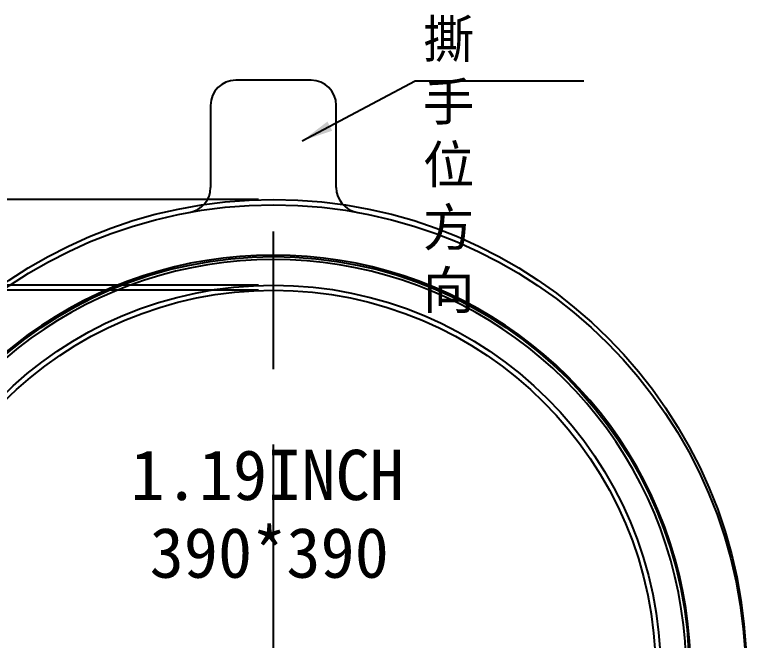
# Model space of a CAD drawing. Header units: millimetres. Extents: x 1387 to 2553, y -68 to 207.
# Drawn here: x 2312.59 to 2341.72, y 70.71 to 95.63 of the extents above; entities that cross this region are included whole.
import ezdxf

# ---------------------------------------------------------------- set-up
doc = ezdxf.new("R2010")
doc.units = ezdxf.units.MM
doc.linetypes.add('ACAD_ISO02W100', pattern=[15, 12, -3])
for name, color, linetype in [('DIM', 3, 'Continuous'), ('DIM（标注）', 3, 'Continuous'), ('Panel', 7, 'Continuous'), ('POL', 4, 'Continuous'), ('TEXT', 2, 'Continuous')]:
    doc.layers.add(name, color=color, linetype=linetype)
doc.styles.add('NOTE', font='ROMANS.shx', dxfattribs={"width": 0.8, "bigfont": 'EXTFONT.shx'})
doc.styles.add('宋体', font='')
doc.styles.get('宋体').set_extended_font_data('SimSun')
doc.dimstyles.new('STANDARD$0', dxfattribs={"dimtxt": 2, "dimasz": 2, "dimexe": 0.4, "dimexo": 0.4, "dimgap": 0.4, "dimtad": 1, "dimzin": 0, "dimdsep": 46, "dimtxsty": '宋体', "dimcen": 0.4, "dimclrd": 256, "dimclre": 256, "dimclrt": 256, "dimadec": 0, "dimazin": 0, "dimtfac": 1, "dimtofl": 0, "dimtmove": 0, "dimatfit": 3, "dimfxl": 1, "dimtolj": 1, "dimtzin": 0, "dimarcsym": 0})
doc.dimstyles.new('STANDARD$7', dxfattribs={"dimtxt": 1.5, "dimasz": 1.25, "dimexe": 0.25, "dimexo": 0.25, "dimgap": 0.25, "dimtad": 0, "dimzin": 0, "dimdsep": 46, "dimtxsty": 'NOTE', "dimcen": 0.5, "dimclrd": 256, "dimclre": 5, "dimclrt": 256, "dimazin": 0, "dimtfac": 1, "dimtmove": 0, "dimatfit": 1, "dimfxl": 1, "dimtolj": 1, "dimtzin": 0, "dimarcsym": 0})

# ---------------------------------------------------------------- blocks, each defined once
blk = doc.blocks.new('*D97')
at = {"layer": 'Defpoints', "color": 0, "linetype": 'Continuous'}
for p in [(2322.893, 84.658, 0.218), (2302.214, 54.238), (2322.893, 54.238, 0.218)]:
    blk.add_point(p, dxfattribs=at)
at = {"layer": 'DIM（标注）', "linetype": 'Continuous', "lineweight": -2}
for p, q in [((2322.293, 84.658), (2301.614, 84.658)), ((2302.214, 84.058), (2302.214, 74.613)), ((2302.214, 54.838), (2302.214, 64.282)), ((2322.293, 54.238), (2301.614, 54.238))]:
    blk.add_line(p, q, dxfattribs=at)
at = {"layer": 'DIM（标注）', "linetype": 'Continuous'}
for points in [[(2302.114, 84.058), (2302.314, 84.058), (2302.214, 84.658)], [(2302.114, 54.838), (2302.314, 54.838), (2302.214, 54.238)]]:
    blk.add_solid(points, dxfattribs=at)
at = {"layer": 'DIM（标注）', "linetype": 'Continuous', "insert": (2302.214, 69.448), "char_height": 1.5, "attachment_point": 5, "rotation": 90, "style": '宋体'}
blk.add_mtext('30.42(A/A)', dxfattribs=at)
blk = doc.blocks.new('*D94')
at = {"layer": 'Defpoints', "color": 0, "linetype": 'Continuous'}
for p in [(2322.893, 84.858, 2.674), (2298.389, 54.038), (2322.893, 54.038, 2.674)]:
    blk.add_point(p, dxfattribs=at)
at = {"layer": 'DIM（标注）', "linetype": 'Continuous', "lineweight": -2}
for p, q in [((2322.293, 84.858), (2297.789, 84.858)), ((2298.389, 84.258), (2298.389, 74.613)), ((2298.389, 54.638), (2298.389, 64.282)), ((2322.293, 54.038), (2297.789, 54.038))]:
    blk.add_line(p, q, dxfattribs=at)
at = {"layer": 'DIM（标注）', "linetype": 'Continuous'}
for points in [[(2298.289, 84.258), (2298.489, 84.258), (2298.389, 84.858)], [(2298.289, 54.638), (2298.489, 54.638), (2298.389, 54.038)]]:
    blk.add_solid(points, dxfattribs=at)
at = {"layer": 'DIM（标注）', "linetype": 'Continuous', "insert": (2298.389, 69.448), "char_height": 1.5, "attachment_point": 5, "rotation": 90, "style": '宋体'}
blk.add_mtext('30.82(V/A)', dxfattribs=at)
blk = doc.blocks.new('*D95')
at = {"layer": 'Defpoints', "color": 0, "linetype": 'Continuous'}
for p in [(2322.893, 88.273, 2.674), (2294.826, 50.623), (2322.893, 50.623, 2.674)]:
    blk.add_point(p, dxfattribs=at)
at = {"layer": 'DIM（标注）', "linetype": 'Continuous', "lineweight": -2}
for p, q in [((2322.293, 88.273), (2294.226, 88.273)), ((2294.826, 87.673), (2294.826, 72.099)), ((2294.826, 51.223), (2294.826, 66.796)), ((2322.293, 50.623), (2294.226, 50.623))]:
    blk.add_line(p, q, dxfattribs=at)
at = {"layer": 'DIM（标注）', "linetype": 'Continuous'}
for points in [[(2294.726, 87.673), (2294.926, 87.673), (2294.826, 88.273)], [(2294.726, 51.223), (2294.926, 51.223), (2294.826, 50.623)]]:
    blk.add_solid(points, dxfattribs=at)
at = {"layer": 'DIM（标注）', "linetype": 'Continuous', "insert": (2294.826, 69.448), "char_height": 1.5, "attachment_point": 5, "rotation": 90, "style": '宋体'}
blk.add_mtext('37.65', dxfattribs=at)
blk = doc.blocks.new('*D96')
at = {"layer": 'Defpoints', "color": 0, "linetype": 'Continuous'}
for p in [(2302.214, 88.273), (2322.893, 88.273, 2.674), (2322.893, 84.658, 2.674)]:
    blk.add_point(p, dxfattribs=at)
at = {"layer": 'DIM（标注）', "linetype": 'Continuous', "lineweight": -2}
for p, q in [((2302.214, 88.273), (2302.214, 88.873)), ((2322.293, 88.273), (2301.614, 88.273)), ((2302.214, 85.258), (2302.214, 87.673)), ((2322.293, 84.658), (2301.614, 84.658))]:
    blk.add_line(p, q, dxfattribs=at)
at = {"layer": 'DIM（标注）', "linetype": 'Continuous'}
for points in [[(2302.114, 87.673), (2302.314, 87.673), (2302.214, 88.273)], [(2302.114, 85.258), (2302.314, 85.258), (2302.214, 84.658)]]:
    blk.add_solid(points, dxfattribs=at)
at = {"layer": 'DIM（标注）', "linetype": 'Continuous', "insert": (2302.214, 90.988), "char_height": 1.5, "attachment_point": 5, "rotation": 90, "style": '宋体'}
blk.add_mtext('3.62', dxfattribs=at)
blk = doc.blocks.new('DASFASFASF')
at = {"color": 7}
blk.add_circle((2230.637, 15.215), 18.825, dxfattribs=at)
at = {"color": 7, "linetype": 'Continuous'}
blk.add_circle((2230.637, 15.215), 16.549, dxfattribs=at)
at = {"color": 4, "linetype": 'Continuous'}
blk.add_circle((2230.637, 15.215), 15.41, dxfattribs=at)
blk = doc.blocks.new('ASDFASF')
at = {"color": 7}
blk.add_circle((605.35, 2850.089), 18.8, dxfattribs=at)
at = {"layer": 'DIM（标注）', "color": 7}
for p, q in [((606.848, 2873.852), (603.848, 2873.852)), ((602.848, 2872.852), (602.848, 2869.578)), ((607.848, 2869.578), (607.848, 2872.852))]:
    blk.add_line(p, q, dxfattribs=at)
for centre, start, end in [((603.848, 2872.852), 90, 180), ((606.848, 2872.852), 0, 90), ((601.848, 2869.578), 278.9706, 0), ((608.848, 2869.578), 180, 261.0294)]:
    blk.add_arc(centre, 1, start, end, dxfattribs=at)

msp = doc.modelspace()

# ---------------------------------------------------------------- linework, layer by layer
at = {"color": 1, "linetype": 'ACAD_ISO02W100', "elevation": 2.674}
msp.add_lwpolyline([(2322.893, 51.515), (2322.893, 86.999)], dxfattribs=at)
at = {"layer": 'Panel', "elevation": 2.674}
msp.add_lwpolyline([(2332.672, 56.022, 3.071498), (2313.114, 56.022)], format="xyb", dxfattribs=at)
at = {"layer": 'Panel'}
msp.add_circle((2322.893, 69.448, 2.674), 15.21, dxfattribs=at)
at = {"layer": 'POL', "elevation": 2.674}
msp.add_lwpolyline([(2332.566, 56.167, 3.071498), (2313.22, 56.167)], format="xyb", dxfattribs=at)

# ---------------------------------------------------------------- block references
at = {"color": 7}
msp.add_blockref('ASDFASF', (1717.543, -2780.833, 2.674), dxfattribs=at)
at = {"color": 7, "rotation": 180}
msp.add_blockref('DASFASFASF', (4553.53, 84.663, 2.674), dxfattribs=at)

# ---------------------------------------------------------------- texts
at = {"layer": 'DIM', "insert": (2328.843, 95.411), "char_height": 1.5, "attachment_point": 1, "style": '宋体'}
msp.add_mtext_dynamic_manual_height_columns('撕手位\\P方向', width=2.81464, gutter_width=12.5, heights=[0], dxfattribs=at)
at = {"layer": 'TEXT', "style": '宋体'}
for s, p in [('1.19INCH', (2317.2, 76.301, 2.674)), ('390*390', (2317.964, 73.206, 2.674))]:
    msp.add_text(s, height=2, dxfattribs=at).set_placement(p)

# ---------------------------------------------------------------- dimensions: what is measured, and where the dimension line sits
at = {"layer": 'DIM（标注）', "linetype": 'Continuous'}
dim = msp.add_linear_dim(base=(2302.214128855, 88.272785947), p1=(2322.89297709, 84.657785947, 2.673690095), p2=(2322.89297709, 88.272785947, 2.673690095), angle=90, dimstyle='STANDARD$0', override={"dimtxt": 1.5, "dimasz": 0.6, "dimexe": 0.6, "dimexo": 0.6, "dimgap": 0.1, "dimtad": 0, "dimcen": 2.5, "dimtofl": 1, "dimtolj": 0}, dxfattribs=at)
dim.commit()
dim.dimension.update_dxf_attribs({"geometry": '*D96', "text_midpoint": (2302.214128855, 90.988149075)})
dim = msp.add_linear_dim(base=(2294.826, 50.623), p1=(2322.893, 88.273, 2.674), p2=(2322.893, 50.623, 2.674), angle=90, dimstyle='STANDARD$0', override={"dimtxt": 1.5, "dimasz": 0.6, "dimexe": 0.6, "dimexo": 0.6, "dimgap": 0.1, "dimtad": 0, "dimcen": 2.5, "dimtofl": 1, "dimtolj": 0}, dxfattribs=at)
dim.commit()
dim.dimension.update_dxf_attribs({"geometry": '*D95', "text_midpoint": (2294.826, 69.448), "dimtype": 160})
for base, p1, p2, text, picture, middle in [((2298.389, 54.038), (2322.893, 84.858, 2.674), (2322.893, 54.038, 2.674), '<>(V/A)', '*D94', (2298.389, 69.448)), ((2302.214, 54.238, 2.455), (2322.893, 84.658, 2.674), (2322.893, 54.238, 2.674), '<>(A/A)', '*D97', (2302.214, 69.448, 2.455))]:
    dim = msp.add_linear_dim(base=base, p1=p1, p2=p2, angle=90, text=text, dimstyle='STANDARD$0', override={"dimtxt": 1.5, "dimasz": 0.6, "dimexe": 0.6, "dimexo": 0.6, "dimgap": 0.1, "dimtad": 0, "dimcen": 2.5, "dimtofl": 1, "dimtolj": 0}, dxfattribs=at)
    dim.commit()
    dim.dimension.update_dxf_attribs({"geometry": picture, "text_midpoint": middle})

# ---------------------------------------------------------------- leaders
at = {"layer": 'DIM', "color": 5}
msp.add_leader([(2324.034, 90.604), (2328.535, 92.999), (2335.249, 92.999)], dimstyle='STANDARD$7', dxfattribs=at)

doc.saveas('drawing.dxf')
